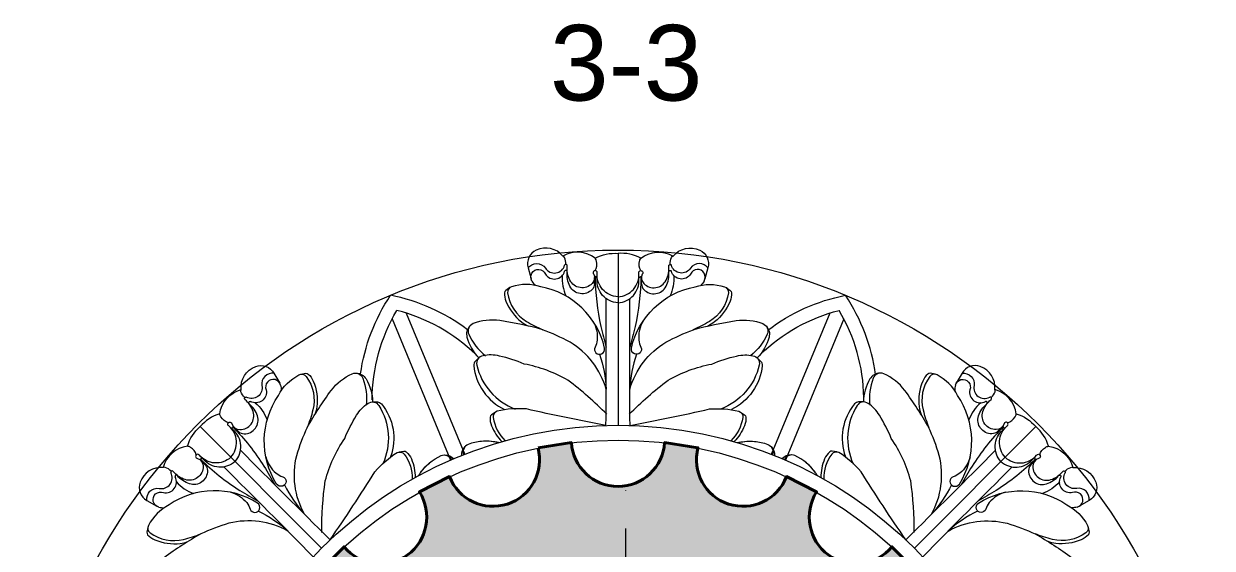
# Model space of a CAD drawing. Header units: millimetres. Extents: x 542654 to 551203, y 315718 to 321804.
# Drawn here: x 548504.8 to 548976.7, y 318242.7 to 318450.7 of the extents above; entities that cross this region are included whole.
import ezdxf

# ---------------------------------------------------------------- set-up
doc = ezdxf.new("R2010")
doc.units = ezdxf.units.MM
doc.linetypes.add('ACAD_ISO04W100', pattern=[30, 24, -3, 0, -3])
doc.layers.add('cad-block.com', color=250, linetype='Continuous')
doc.styles.get("Standard").update_dxf_attribs({"font": 'arial.ttf'})

msp = doc.modelspace()

# ---------------------------------------------------------------- hatches: boundary and pattern name
at = {"layer": 'cad-block.com', "lineweight": 0, "true_color": 0x000000}
h = msp.add_hatch(color=18, dxfattribs=at)
h.set_gradient(color2=(26, 26, 26), one_color=1, tint=0.1)
h.paths.add_polyline_path([(548819.65, 318264.97), (548807.67, 318271.07, -0.943989), (548772.53, 318282.49), (548759.25, 318284.59, -0.943989), (548722.31, 318284.59), (548709.03, 318282.49, -0.943989), (548673.89, 318271.07), (548661.91, 318264.97, -0.943988), (548632.03, 318243.25), (548622.52, 318233.75, -0.943988), (548600.8, 318203.86), (548594.7, 318191.88, -0.943986), (548583.28, 318156.74), (548581.18, 318143.46, -0.943988), (548581.18, 318106.52), (548583.28, 318093.24, -0.943987), (548594.7, 318058.11), (548600.8, 318046.13, -0.943983), (548622.52, 318016.24), (548632.03, 318006.73, -0.943983), (548661.91, 317985.02), (548673.89, 317978.91, -0.943986), (548709.03, 317967.5), (548722.31, 317965.39, -0.943989), (548759.25, 317965.39), (548772.53, 317967.5, -0.943986), (548807.67, 317978.91), (548819.65, 317985.02, -0.943984), (548849.53, 318006.73), (548859.04, 318016.24, -0.943989), (548880.76, 318046.13), (548886.86, 318058.11, -0.943988), (548898.28, 318093.24), (548900.38, 318106.52, -0.943988), (548900.38, 318143.46), (548898.28, 318156.74, -0.943989), (548886.86, 318191.88), (548880.76, 318203.86, -0.943989), (548859.04, 318233.75), (548849.53, 318243.25, -0.943989)])
h.paths.add_polyline_path([(548840.55, 318124.99, -1), (548641.01, 318124.99, -1)], flags=16)

# ---------------------------------------------------------------- linework, layer by layer
at = {"layer": 'cad-block.com', "color": 18, "lineweight": 0, "true_color": 0x000000}
for points in [[(548718.93, 318358.54, 0.336885), (548708.34, 318360.91, 0.369624), (548705.1, 318353.88, -0.09503)], [(548762.63, 318358.54, -0.336885), (548773.22, 318360.91, -0.369624), (548776.46, 318353.88, 0.09503)], [(548731.74, 318357.68), (548731.74, 318357.68, 0.304164), (548718.93, 318358.54, 1.721289)], [(548720.08, 318355.25, 0.116425), (548719.56, 318357.99, 0.214751), (548718.93, 318358.54, 1.361399)], [(548731.74, 318357.68, -0.150854), (548740.78, 318359.6, 3.307885)], [(548731.76, 318352.79, 0.186151), (548732.24, 318356.53, 0.094737), (548731.74, 318357.68, 15.762935)], [(548749.82, 318357.68, 0.150854), (548740.78, 318359.6, -3.307885)], [(548749.8, 318352.79, -0.186151), (548749.32, 318356.53, -0.094737), (548749.82, 318357.68, -15.762935)], [(548749.82, 318357.68), (548749.82, 318357.68, -0.304164), (548762.63, 318358.54, -1.721289)], [(548761.48, 318355.25, -0.116425), (548762, 318357.99, -0.214751), (548762.63, 318358.54, -1.361399)], [(548705.1, 318353.88, -0.506611), (548711.95, 318353.81, 0.650784), (548719.58, 318354.93, 0.030699)], [(548706.6, 318348.65, -1.076436), (548711.95, 318351.43, 0.650784), (548719.58, 318352.55, 0.030699)], [(548732.52, 318351.8, 1.646885), (548731.13, 318351.44, -0.30867), (548730.48, 318347.65, -0.514069), (548721.69, 318348.96, -0.145405), (548720.63, 318354.64, 0.845239), (548719.58, 318354.93, 0.471594)], [(548731.43, 318347.51, -0.185281), (548730.48, 318345.27, -0.514069), (548721.69, 318346.57, -0.145405), (548720.63, 318352.26, 0.845239), (548719.58, 318352.55)], [(548749.04, 318351.8, -1.646885), (548750.43, 318351.44, 0.30867), (548751.08, 318347.65, 0.514069), (548759.87, 318348.96, 0.145405), (548760.93, 318354.64, -0.845239), (548761.98, 318354.93, -0.471594)], [(548750.13, 318347.51, 0.185281), (548751.08, 318345.27, 0.514069), (548759.87, 318346.57, 0.145405), (548760.93, 318352.26, -0.845239), (548761.98, 318352.55)], [(548776.46, 318353.88, 0.506611), (548769.61, 318353.81, -0.650784), (548761.98, 318354.93, -0.030699)], [(548774.96, 318348.65, 1.076436), (548769.61, 318351.43, -0.650784), (548761.98, 318352.55, -0.030699)], [(548706.6, 318348.65, 0.08628), (548707.95, 318346.95, 0.096741)], [(548718.62, 318350.82, 0.126961), (548720.14, 318342.7, 0.586337)], [(548732.52, 318349.42, 0.607063), (548731.42, 318350.35, 0.607063)], [(548731.73, 318350.41, 0.055477), (548734.02, 318330.59, 0.013752), (548736.14, 318322.38, -1.957294)], [(548740.78, 318342.43, -0.424273), (548732.52, 318351.8, -2.119662)], [(548740.78, 318340.04, -0.424273), (548732.52, 318349.42, -2.119662)], [(548740.78, 318342.43, 0.424273), (548749.04, 318351.8, 2.119662)], [(548740.78, 318340.04, 0.424273), (548749.04, 318349.42, 2.119662)], [(548749.83, 318350.41, -0.055477), (548747.54, 318330.59, -0.013752), (548745.42, 318322.38, 1.957294)], [(548749.04, 318349.42, -0.607063), (548750.14, 318350.35, -0.607063)], [(548762.94, 318350.82, -0.126961), (548761.42, 318342.7, -0.586337)], [(548774.96, 318348.65, -0.08628), (548773.61, 318346.95, -0.096741)], [(548638.55, 318311.78, -0.113645), (548650.48, 318343)], [(548680.99, 318329.36, 0.113645), (548650.48, 318343, -59.120073)], [(548697.8, 318346.06), (548696.21, 318344.96, 0.231904), (548695.7, 318344.04, 0.111123), (548696.27, 318340.63, 0.128926), (548702.43, 318332.44, 0.064699), (548705.12, 318330.83, -0.833227)], [(548735.48, 318322.05, 0.2965), (548710.1, 318346.42, 0.148504), (548698.52, 318346.42, 0.369673), (548696.94, 318343.95, 0.227087), (548704.46, 318332.65, 0.031874), (548710.94, 318329.33)], [(548746.08, 318322.05, -0.2965), (548771.46, 318346.42, -0.148504), (548783.04, 318346.42, -0.369673), (548784.62, 318343.95, -0.227087), (548777.1, 318332.65, -0.031874), (548770.62, 318329.33)], [(548783.76, 318346.06), (548785.35, 318344.96, -0.231904), (548785.86, 318344.04, -0.111123), (548785.29, 318340.63, -0.128926), (548779.13, 318332.44, -0.064699), (548776.44, 318330.83, 0.833227)], [(548800.29, 318329.15, -0.11481), (548831.08, 318343)], [(548843.06, 318311.44, 0.11481), (548831.08, 318343)], [(548735.99, 318291.38, 0.00394), (548736.09, 318341.68)], [(548745.57, 318291.38, -0.00394), (548745.47, 318341.68)], [(548643.17, 318301.48, -0.135603), (548652.98, 318336.97, -0.275626)], [(548684.3, 318319.5, 0.131955), (548652.98, 318336.97)], [(548797.26, 318319.5, -0.131956), (548828.58, 318336.97, -0.275626)], [(548838.38, 318302.47, 0.131957), (548828.58, 318336.97, 0.275626)], [(548681.98, 318330.85, 0.266317), (548680.81, 318326.38, 0.128186), (548685.5, 318318.15, 3.392852)], [(548710.94, 318329.33, 0.031779), (548693.84, 318332.97, 0.130738), (548683.25, 318331.76, 0.427656), (548681.52, 318327.56, 0.120528), (548688.15, 318319, 0.120528)], [(548736.1, 318305.72, 0.189095), (548721.73, 318324.43, 0.033562), (548710.82, 318329.36, -0.115313), (548710.82, 318329.36, 1.802822)], [(548730.84, 318332.71, -0.161765), (548732.51, 318325.23, -0.093267), (548731.67, 318322.4, 0.728492), (548734.28, 318319.79, 0.314769), (548735.48, 318322.05, 32.564591)], [(548745.46, 318305.72, -0.189095), (548759.83, 318324.43, -0.033562), (548770.74, 318329.36, 0.115313), (548770.74, 318329.36, -1.802822)], [(548750.72, 318332.71, 0.161765), (548749.05, 318325.23, 0.093267), (548749.89, 318322.4, -0.728492), (548747.28, 318319.79, -0.314769), (548746.08, 318322.05, -32.564591)], [(548770.62, 318329.33, -0.031779), (548787.72, 318332.97, -0.130738), (548798.31, 318331.76, -0.427656), (548800.04, 318327.56, -0.120528), (548793.41, 318319, -0.120528)], [(548799.58, 318330.85, -0.266317), (548800.75, 318326.38, -0.128186), (548796.06, 318318.15, -3.392852)], [(548703.53, 318315.73, -0.067216), (548703.53, 318315.73, 0.045938), (548693.66, 318318.88, 0.12291), (548687.2, 318319.02, 0.43648), (548684.69, 318315.33, 0.249318), (548699.89, 318297.87, 0.168128)], [(548733.45, 318319.58, -0.069343), (548736.1, 318305.72, -1.99707)], [(548748.11, 318319.58, 0.069343), (548745.46, 318305.72, 1.99707)], [(548778.03, 318315.73, 0.067216), (548778.03, 318315.73, -0.045938), (548787.9, 318318.88, -0.12291), (548794.36, 318319.02, -0.43648), (548796.87, 318315.33, -0.249318), (548781.67, 318297.87, -0.168128)], [(548591.09, 318305.59, -0.336885), (548596.9, 318314.75, -0.369624), (548604.16, 318312.07, 0.09503)], [(548685.5, 318318.15), (548684.12, 318316.78, 0.215345), (548683.51, 318315.15, 0.264602), (548695.75, 318297.7, -41148.719541)], [(548736.31, 318295.8, 0.036563), (548720.89, 318309.3, 0.084193), (548703.53, 318315.73)], [(548745.25, 318295.8, -0.036563), (548760.67, 318309.3, -0.084193), (548778.03, 318315.73)], [(548796.06, 318318.15), (548797.44, 318316.78, -0.215345), (548798.05, 318315.15, -0.264602), (548785.81, 318297.7, 41148.719541)], [(548890.47, 318305.59, 0.336885), (548884.66, 318314.75, 0.369624), (548877.4, 318312.07, -0.09503)], [(548604.16, 318312.07, 0.506611), (548599.36, 318307.18, -0.650784), (548593.18, 318302.58, -0.030699)], [(548605.19, 318268.08, -0.2965), (548605.9, 318303.26, -0.148504), (548614.09, 318311.45, -0.369673), (548616.95, 318310.82, -0.227087), (548619.63, 318297.51, -0.031874), (548617.39, 318290.58)], [(548614.86, 318311.7), (548616.76, 318312.05, -0.231904), (548617.76, 318311.76, -0.111123), (548619.77, 318308.94, -0.128926), (548621.21, 318298.79, -0.064699), (548620.45, 318295.76, 0.833227)], [(548617.39, 318290.58, -0.031779), (548626.91, 318305.25, -0.130738), (548635.25, 318311.88, -0.427656), (548639.44, 318310.13, -0.120528), (548640.81, 318299.39, -0.120528)], [(548636.79, 318312.13, -0.266317), (548640.78, 318309.81, -0.128186), (548643.28, 318300.67, -3.392852)], [(548844.77, 318312.13, 0.266317), (548840.78, 318309.81, 0.128186), (548838.28, 318300.67, 3.392852)], [(548864.17, 318290.58, 0.031779), (548854.65, 318305.25, 0.130738), (548846.31, 318311.88, 0.427656), (548842.12, 318310.13, 0.120528), (548840.75, 318299.39, 0.120528)], [(548866.7, 318311.7), (548864.8, 318312.05, 0.231904), (548863.8, 318311.76, 0.111123), (548861.79, 318308.94, 0.128926), (548860.35, 318298.79, 0.064699), (548861.11, 318295.76, -0.833227)], [(548876.37, 318268.08, 0.2965), (548875.66, 318303.26, 0.148504), (548867.47, 318311.45, 0.369673), (548864.61, 318310.82, 0.227087), (548861.93, 318297.51, 0.031874), (548864.17, 318290.58)], [(548877.4, 318312.07, -0.506611), (548882.2, 318307.18, 0.650784), (548888.38, 318302.58, 0.030699)], [(548582.63, 318295.92), (548582.63, 318295.92, -0.304164), (548591.09, 318305.59, -1.721289)], [(548592.6, 318302.45, -0.116425), (548591.04, 318304.75, -0.214751), (548591.09, 318305.59, -1.361399)], [(548606.8, 318307.31, 1.076436), (548601.05, 318305.49, -0.650784), (548594.86, 318300.89, -0.030699)], [(548606.8, 318307.31, -0.08628), (548607.05, 318305.15, -0.096741)], [(548874.76, 318307.31, 0.08628), (548874.51, 318305.15, 0.096741)], [(548874.76, 318307.31, -1.076436), (548880.51, 318305.49, 0.650784), (548886.7, 318300.89, 0.030699)], [(548888.96, 318302.45, 0.116425), (548890.52, 318304.75, 0.214751), (548890.47, 318305.59, 1.361399)], [(548898.93, 318295.92), (548898.93, 318295.92, 0.304164), (548890.47, 318305.59, 1.721289)], [(548586.24, 318291.21, -1.646885), (548587.49, 318291.94, 0.30867), (548590.62, 318289.72, 0.514069), (548595.91, 318296.86, 0.145405), (548592.64, 318301.63, -0.845239), (548593.18, 318302.58, -0.471594)], [(548590.04, 318288.95, 0.185281), (548592.31, 318288.04, 0.514069), (548597.6, 318295.17, 0.145405), (548594.33, 318299.95, -0.845239), (548594.86, 318300.89)], [(548596.76, 318300.35, -0.126961), (548601.43, 318293.53, -0.586337)], [(548632.25, 318286.21, 0.067216), (548632.25, 318286.21, -0.045938), (548637, 318295.41, -0.12291), (548641.47, 318300.08, -0.43648), (548645.85, 318299.24, -0.249318), (548647.45, 318276.15, -0.168128)], [(548643.28, 318300.67), (548645.23, 318300.67, -0.215345), (548646.82, 318299.95, -0.264602), (548650.5, 318278.96, 41148.719541)], [(548838.28, 318300.67), (548836.33, 318300.67, 0.215345), (548834.74, 318299.95, 0.264602), (548831.06, 318278.96, -41148.719541)], [(548849.31, 318286.21, -0.067216), (548849.31, 318286.21, 0.045938), (548844.56, 318295.41, 0.12291), (548840.09, 318300.08, 0.43648), (548835.71, 318299.24, 0.249318), (548834.11, 318276.15, 0.168128)], [(548884.8, 318300.35, 0.126961), (548880.13, 318293.53, 0.586337)], [(548891.52, 318288.95, -0.185281), (548889.25, 318288.04, -0.514069), (548883.96, 318295.17, -0.145405), (548887.23, 318299.95, 0.845239), (548886.7, 318300.89)], [(548895.31, 318291.21, 1.646885), (548894.07, 318291.94, -0.30867), (548890.94, 318289.72, -0.514069), (548885.65, 318296.86, -0.145405), (548888.92, 318301.63, 0.845239), (548888.38, 318302.58, 0.471594)], [(548582.63, 318295.92, 0.150854), (548574.88, 318290.89, -3.307885)], [(548586.08, 318292.45, -0.186151), (548583.1, 318294.75, -0.094737), (548582.63, 318295.92, -15.762935)], [(548692.08, 318296.68), (548690.49, 318295.58, 0.231904), (548689.98, 318294.67, 0.111123), (548690.56, 318291.25, 0.094061), (548694.66, 318284.93, 0.094061)], [(548692.08, 318296.68), (548690.49, 318295.58, 0.231904), (548689.98, 318294.67, 0.111123), (548690.56, 318291.25, 0.094061), (548694.66, 318284.93, 0.094061)], [(548735.99, 318291.38, -0.011532), (548704.39, 318297.91, 0.073724), (548692.8, 318297.05, 0.369673), (548691.22, 318294.57, 0.170729), (548696.03, 318285.32, 0.170729)], [(548745.57, 318291.38, 0.011532), (548777.17, 318297.91, -0.073724), (548788.76, 318297.05, -0.369673), (548790.34, 318294.57, -0.170729), (548785.53, 318285.32, -0.170729)], [(548789.48, 318296.68), (548791.07, 318295.58, -0.231904), (548791.58, 318294.67, -0.111123), (548791, 318291.25, -0.094061), (548786.9, 318284.93, -0.094061)], [(548789.48, 318296.68), (548791.07, 318295.58, -0.231904), (548791.58, 318294.67, -0.111123), (548791, 318291.25, -0.094061), (548786.9, 318284.93, -0.094061)], [(548895.48, 318292.45, 0.186151), (548898.46, 318294.75, 0.094737), (548898.93, 318295.92, 15.762935)], [(548898.93, 318295.92, -0.150854), (548906.68, 318290.89, 3.307885)], [(548569.85, 318283.14, -0.150854), (548574.88, 318290.89, 3.307885)], [(548587.03, 318278.74, 0.424273), (548586.24, 318291.21, 2.119662)], [(548587.93, 318289.53, -0.607063), (548588.05, 318290.96, -0.607063)], [(548894.53, 318278.74, -0.424273), (548895.32, 318291.21, -2.119662)], [(548893.63, 318289.53, 0.607063), (548893.51, 318290.96, 0.607063)], [(548911.71, 318283.14, 0.150854), (548906.68, 318290.89, -3.307885)], [(548587.79, 318290.79, -0.055477), (548600.18, 318275.15, -0.013752), (548604.48, 318267.84, 1.957294)], [(548588.71, 318277.06, 0.424273), (548587.93, 318289.53, 2.119662)], [(548616.29, 318256.1, -0.189095), (548613.22, 318279.49, -0.033562), (548617.45, 318290.69, 0.115313), (548617.45, 318290.69, -1.802822)], [(548623.16, 318248.93, -0.036563), (548624.52, 318269.38, -0.084193), (548632.25, 318286.21)], [(548858.4, 318248.93, 0.036563), (548857.04, 318269.38, 0.084193), (548849.31, 318286.21)], [(548865.27, 318256.1, 0.189095), (548868.34, 318279.49, 0.033562), (548864.11, 318290.69, -0.115313), (548864.11, 318290.69, 1.802822)], [(548893.77, 318290.79, 0.055477), (548881.38, 318275.15, 0.013752), (548877.08, 318267.84, -1.957294)], [(548892.85, 318277.06, -0.424273), (548893.63, 318289.53, -2.119662)], [(548569.85, 318283.14), (548569.85, 318283.14, 0.304164), (548560.18, 318274.69, 1.721289)], [(548573.32, 318279.69, 0.186151), (548571.02, 318282.68, 0.094737), (548569.85, 318283.14, 15.762935)], [(548626.51, 318246.03, -0.00394), (548590.88, 318281.54)], [(548680.01, 318282.97, 0.21611), (548678.6, 318279.4, 0.21611)], [(548680.01, 318282.97, 0.21611), (548678.6, 318279.4, 0.21611)], [(548693.35, 318284.55, 0.002653), (548691.91, 318284.81, 0.130738), (548681.3, 318283.85, 0.422249), (548679.45, 318279.74, 0.422249)], [(548679.76, 318282.64, 0.245898), (548679.45, 318279.74, 0.245898)], [(548693.35, 318284.55, 0.002653), (548691.91, 318284.81, 0.073107), (548685.88, 318284.95)], [(548788.21, 318284.55, -0.002653), (548789.65, 318284.81, -0.130738), (548800.26, 318283.85, -0.422249), (548802.11, 318279.74, -0.422249)], [(548788.21, 318284.55, -0.002653), (548789.65, 318284.81, -0.073107), (548795.68, 318284.95)], [(548801.55, 318282.97, -0.21611), (548802.96, 318279.4, -0.21611)], [(548801.55, 318282.97, -0.21611), (548802.96, 318279.4, -0.21611)], [(548801.8, 318282.64, -0.245898), (548802.11, 318279.74, -0.245898)], [(548855.05, 318246.03, 0.00394), (548890.68, 318281.54)], [(548908.24, 318279.69, -0.186151), (548910.54, 318282.68, -0.094737), (548911.71, 318283.14, -15.762935)], [(548911.71, 318283.14), (548911.71, 318283.14, -0.304164), (548921.38, 318274.69, -1.721289)], [(548574.56, 318279.53, 1.646885), (548573.83, 318278.29, -0.30867), (548576.05, 318275.15, -0.514069), (548568.92, 318269.86, -0.145405), (548564.14, 318273.13, 0.845239), (548563.2, 318272.6, 0.471594)], [(548587.03, 318278.74, -0.424273), (548574.56, 318279.53, -2.119662)], [(548576.24, 318277.84, 0.607063), (548574.81, 318277.72, 0.607063)], [(548574.99, 318277.98, 0.055477), (548590.62, 318265.59, 0.013752), (548597.93, 318261.29, -1.957294)], [(548588.71, 318277.06, -0.424273), (548576.24, 318277.84, -2.119662)], [(548600.93, 318278.9, 0.161765), (548605.04, 318272.44, 0.093267), (548607.63, 318271.03, -0.728492), (548607.63, 318267.33, -0.314769), (548605.19, 318268.08, -32.564591)], [(548626.51, 318246.03, 0.011532), (548644.24, 318273, -0.073724), (548653.04, 318280.58, -0.369673), (548655.91, 318279.95, -0.170729), (548659.06, 318270.01, -0.170729)], [(548653.81, 318280.83), (548655.72, 318281.17, -0.231904), (548656.72, 318280.89, -0.111123), (548658.73, 318278.07, -0.094061), (548660.3, 318270.7, -0.094061)], [(548653.81, 318280.83), (548655.72, 318281.17, -0.231904), (548656.72, 318280.89, -0.111123), (548658.73, 318278.07, -0.094061), (548660.3, 318270.7, -0.094061)], [(548661.49, 318271.35, -0.002653), (548662.33, 318272.55, -0.130738), (548670.51, 318279.38, -0.422249), (548674.72, 318277.78, -0.422249)], [(548661.49, 318271.35, -0.002653), (548662.33, 318272.55, -0.073107), (548666.49, 318276.92)], [(548672.04, 318279.67, -0.21611), (548675.56, 318278.14, -0.21611)], [(548672.04, 318279.67, -0.21611), (548675.56, 318278.14, -0.21611)], [(548672.46, 318279.61, -0.245898), (548674.72, 318277.78, -0.245898)], [(548809.52, 318279.67, 0.21611), (548806, 318278.14, 0.21611)], [(548809.52, 318279.67, 0.21611), (548806, 318278.14, 0.21611)], [(548820.07, 318271.35, 0.002653), (548819.23, 318272.55, 0.130738), (548811.05, 318279.38, 0.422249), (548806.84, 318277.78, 0.422249)], [(548809.1, 318279.61, 0.245898), (548806.84, 318277.78, 0.245898)], [(548820.07, 318271.35, 0.002653), (548819.23, 318272.55, 0.073107), (548815.07, 318276.92)], [(548827.75, 318280.83), (548825.84, 318281.17, 0.231904), (548824.84, 318280.89, 0.111123), (548822.83, 318278.07, 0.094061), (548821.26, 318270.7, 0.094061)], [(548827.75, 318280.83), (548825.84, 318281.17, 0.231904), (548824.84, 318280.89, 0.111123), (548822.83, 318278.07, 0.094061), (548821.26, 318270.7, 0.094061)], [(548855.05, 318246.03, -0.011532), (548837.32, 318273, 0.073724), (548828.52, 318280.58, 0.369673), (548825.65, 318279.95, 0.170729), (548822.5, 318270.01, 0.170729)], [(548880.63, 318278.9, -0.161765), (548876.52, 318272.44, -0.093267), (548873.93, 318271.03, 0.728492), (548873.93, 318267.33, 0.314769), (548876.37, 318268.08, 32.564591)], [(548906.57, 318277.98, -0.055477), (548890.94, 318265.59, -0.013752), (548883.63, 318261.29, 1.957294)], [(548892.85, 318277.06, 0.424273), (548905.32, 318277.84, 2.119662)], [(548894.53, 318278.74, 0.424273), (548907, 318279.53, 2.119662)], [(548905.32, 318277.84, -0.607063), (548906.75, 318277.72, -0.607063)], [(548907, 318279.53, -1.646885), (548907.73, 318278.29, 0.30867), (548905.51, 318275.15, 0.514069), (548912.64, 318269.86, 0.145405), (548917.42, 318273.13, -0.845239), (548918.36, 318272.6, -0.471594)], [(548560.18, 318274.69, 0.336885), (548551.03, 318268.87, 0.369624), (548553.7, 318261.62, -0.09503)], [(548553.7, 318261.62, -0.506611), (548558.59, 318266.41, 0.650784), (548563.2, 318272.6, 0.030699)], [(548563.32, 318273.17, 0.116425), (548561.02, 318274.74, 0.214751), (548560.18, 318274.69, 1.361399)], [(548576.82, 318275.73, -0.185281), (548577.74, 318273.47, -0.514069), (548570.6, 318268.17, -0.145405), (548565.83, 318271.44, 0.845239), (548564.88, 318270.91)], [(548619.74, 318239.26, 0.00394), (548584.24, 318274.9)], [(548861.82, 318239.26, -0.00394), (548897.32, 318274.9)], [(548904.74, 318275.73, 0.185281), (548903.82, 318273.47, 0.514069), (548910.96, 318268.17, 0.145405), (548915.73, 318271.44, -0.845239), (548916.68, 318270.91)], [(548927.86, 318261.62, 0.506611), (548922.97, 318266.41, -0.650784), (548918.36, 318272.6, -0.030699)], [(548918.24, 318273.17, -0.116425), (548920.54, 318274.74, -0.214751), (548921.38, 318274.69, -1.361399)], [(548921.38, 318274.69, -0.336885), (548930.53, 318268.87, -0.369624), (548927.86, 318261.62, 0.09503)], [(548558.46, 318258.97, -1.076436), (548560.28, 318264.72, 0.650784), (548564.88, 318270.91, 0.030699)], [(548565.42, 318269.01, 0.126961), (548572.24, 318264.34, 0.586337)], [(548608.37, 318267.77, 0.069343), (548616.29, 318256.1, 1.99707)], [(548873.19, 318267.77, -0.069343), (548865.27, 318256.1, -1.99707)], [(548916.14, 318269.01, -0.126961), (548909.32, 318264.34, -0.586337)], [(548923.1, 318258.97, 1.076436), (548921.28, 318264.72, -0.650784), (548916.68, 318270.91, -0.030699)], [(548597.69, 318260.58, 0.2965), (548562.51, 318259.88, 0.148504), (548554.32, 318251.68, 0.369673), (548554.95, 318248.82, 0.227087), (548568.26, 318246.15, 0.031874), (548575.19, 318248.38)], [(548586.88, 318264.84, -0.161765), (548593.34, 318260.73, -0.093267), (548594.75, 318258.14, 0.728492), (548598.44, 318258.14, 0.314769), (548597.69, 318260.58, 32.564591)], [(548894.68, 318264.84, 0.161765), (548888.22, 318260.73, 0.093267), (548886.81, 318258.14, -0.728492), (548883.12, 318258.14, -0.314769), (548883.87, 318260.58, -32.564591)], [(548883.87, 318260.58, -0.2965), (548919.05, 318259.88, -0.148504), (548927.24, 318251.68, -0.369673), (548926.61, 318248.82, -0.227087), (548913.3, 318246.15, -0.031874), (548906.37, 318248.38)], [(548558.46, 318258.97, 0.08628), (548560.62, 318258.73, 0.096741)], [(548923.1, 318258.97, -0.08628), (548920.94, 318258.73, -0.096741)], [(548609.68, 318249.48, 0.189095), (548586.28, 318252.55, 0.033562), (548575.08, 318248.32, -0.115313), (548575.08, 318248.32, 1.802822)], [(548598.01, 318257.41, -0.069343), (548609.68, 318249.48, -1.99707)], [(548883.55, 318257.41, 0.069343), (548871.88, 318249.48, 1.99707)], [(548871.88, 318249.48, -0.189095), (548895.28, 318252.55, -0.033562), (548906.48, 318248.32, 0.115313), (548906.48, 318248.32, -1.802822)], [(548575.19, 318248.38, 0.031779), (548560.52, 318238.87, 0.130738), (548553.89, 318230.52, 0.427656), (548555.64, 318226.33, 0.120528), (548566.38, 318224.97, 0.120528)], [(548554.07, 318250.92), (548553.73, 318249.01, 0.231904), (548554.01, 318248.01, 0.111123), (548556.83, 318246, 0.128926), (548566.98, 318244.56, 0.064699), (548570.02, 318245.32, -0.833227)], [(548906.37, 318248.38, -0.031779), (548921.04, 318238.87, -0.130738), (548927.67, 318230.52, -0.427656), (548925.92, 318226.33, -0.120528), (548915.18, 318224.97, -0.120528)], [(548927.49, 318250.92), (548927.83, 318249.01, -0.231904), (548927.55, 318248.01, -0.111123), (548924.73, 318246, -0.128926), (548914.58, 318244.56, -0.064699), (548911.54, 318245.32, 0.833227)]]:
    msp.add_lwpolyline(points, format="xyb", dxfattribs=at)
for points in [[(548740.78, 318359.6), (548740.78, 318291.45)], [(548740.78, 318359.6), (548740.78, 318291.45)], [(548705.1, 318353.88), (548706.24, 318349.48)], [(548776.46, 318353.88), (548775.32, 318349.48)], [(548731.43, 318347.52), (548731.43, 318350.02), (548731.43, 318350.02)], [(548732.51, 318349.35), (548732.49, 318351.11)], [(548749.05, 318349.35), (548749.07, 318351.11)], [(548750.13, 318347.52), (548750.13, 318350.02), (548750.13, 318350.02)], [(548651.09, 318333.61), (548674.31, 318277.55)], [(548656.68, 318335.93), (548679.9, 318279.86)], [(548824.88, 318335.93), (548801.66, 318279.86)], [(548830.47, 318333.61), (548807.25, 318277.55)], [(548604.16, 318312.07), (548606.47, 318308.15)], [(548877.4, 318312.07), (548875.09, 318308.15)], [(548574.88, 318290.89), (548623.08, 318242.7)], [(548906.68, 318290.89), (548858.48, 318242.7)], [(548587.99, 318289.48), (548586.75, 318290.74)], [(548590.04, 318288.95), (548588.27, 318290.72), (548588.27, 318290.72)], [(548891.52, 318288.95), (548893.29, 318290.72), (548893.29, 318290.72)], [(548893.57, 318289.48), (548894.81, 318290.74)], [(548576.29, 318277.79), (548575.03, 318279.02)], [(548576.82, 318275.73), (548575.06, 318277.5), (548575.06, 318277.5)], [(548904.74, 318275.73), (548906.5, 318277.5), (548906.5, 318277.5)], [(548905.27, 318277.79), (548906.53, 318279.02)], [(548553.7, 318261.62), (548557.62, 318259.31)], [(548927.86, 318261.62), (548923.94, 318259.31)]]:
    msp.add_lwpolyline(points, dxfattribs=at)
at = {"layer": 'cad-block.com', "color": 18, "lineweight": 40, "true_color": 0x000000}
for points in [[(548622.52, 318233.75), (548632.03, 318243.25, 0.943988), (548661.91, 318264.97), (548673.89, 318271.07, 0.943989), (548709.03, 318282.49, -0.613444)], [(548709.03, 318282.49), (548722.31, 318284.59, 0.943989), (548759.25, 318284.59), (548772.53, 318282.49, 0.943989), (548807.67, 318271.07), (548819.65, 318264.97, 0.943989), (548849.53, 318243.25), (548859.04, 318233.75, 0.943989)]]:
    msp.add_lwpolyline(points, format="xyb", dxfattribs=at)
at = {"layer": 'cad-block.com', "color": 18, "linetype": 'ACAD_ISO04W100', "lineweight": 15, "ltscale": 5, "true_color": 0x000000}
msp.add_lwpolyline([(548743.84, 317980.42), (548743.84, 318272.74)], dxfattribs=at)
at = {"layer": 'cad-block.com', "color": 18, "lineweight": 0, "true_color": 0x000000}
for radius in [235.97, 235.97, 166.46, 160.52]:
    msp.add_circle((548740.78, 318124.99), radius, dxfattribs=at)

# ---------------------------------------------------------------- texts
at = {"layer": 'cad-block.com', "color": 18, "lineweight": 30, "true_color": 0x000000, "insert": (548713.75, 318450.27), "char_height": 30, "width": 541.9548, "attachment_point": 1}
msp.add_mtext('{\\fArial|b0|i0|c0|p34;\\C256;3-3}', dxfattribs=at)

doc.saveas('drawing.dxf')
